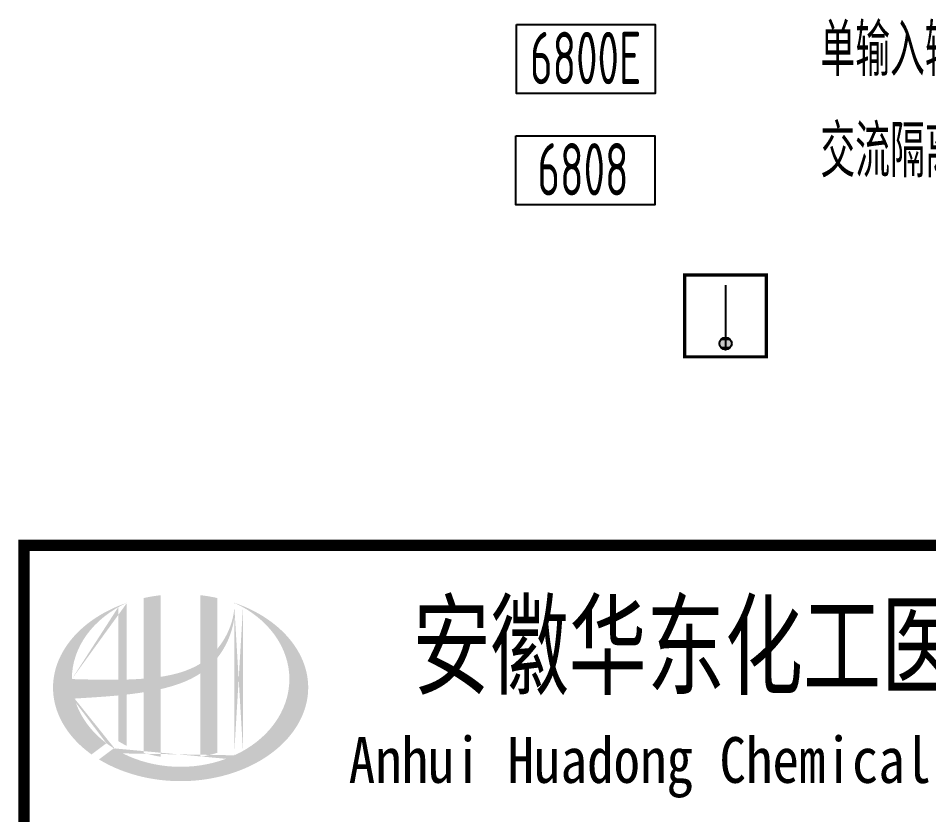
# Model space of a CAD drawing. Extents: x 5211311 to 5622788, y -441754 to -251897.
# Drawn here: x 5418334 to 5423901, y -334706 to -329835 of the extents above; entities that cross this region are included whole.
import ezdxf
from ezdxf.enums import TextEntityAlignment as Align

# ---------------------------------------------------------------- set-up
doc = ezdxf.new("R2010")
doc.units = 0
doc.header["$LTSCALE"] = 1000
doc.header["$MEASUREMENT"] = 0
doc.layers.get('0').update_dxf_attribs({"linetype": 'CONTINUOUS'})
doc.layers.add('EQUIP-消防', color=3, linetype='CONTINUOUS')
doc.layers.add('SIG_TEXT', color=7, linetype='CONTINUOUS')
doc.styles.add('ECEC_TQ_S', font='')
doc.styles.add('sceie', font='sceie.shx', dxfattribs={"width": 0.7, "bigfont": 'sceic.shx'})
doc.styles.get("Standard").update_dxf_attribs({"font": 'GBENOR', "bigfont": 'GBCBIG'})
doc.styles.get('ECEC_TQ_S').set_extended_font_data('SimSun')

# ---------------------------------------------------------------- blocks, each defined once
blk = doc.blocks.new('$Equip$00002648')
for p, q in [((-0.5, 0.5), (-0.5, -0.5)), ((0.5, 0.5), (-0.5, 0.5)), ((0.5, -0.5), (0.5, 0.5)), ((0, 0.375), (0, -0.412)), ((-0.5, -0.5), (0.5, -0.5))]:
    blk.add_line(p, q)
at = {"const_width": 0.04}
blk.add_lwpolyline([(-0.5, 0.5), (0.5, 0.5), (0.5, -0.5), (-0.5, -0.5), (-0.5, 0.5), (0.5, 0.5)], dxfattribs=at)
blk.add_circle((0, -0.338), 0.075)
for p in [(0, 0.5), (-0.5, 0), (0.5, 0), (0, -0.5)]:
    blk.add_point(p)
for points in [[(-0.065, -0.3), (0.065, -0.3), (-0.075, -0.338), (0.075, -0.338)], [(-0.038, -0.273), (0.037, -0.273), (-0.065, -0.3), (0.065, -0.3)], [(0, -0.263), (0, -0.263), (-0.038, -0.273), (0.037, -0.273)], [(-0.065, -0.375), (0.065, -0.375), (-0.075, -0.338), (0.075, -0.338)], [(-0.038, -0.402), (0.037, -0.402), (-0.065, -0.375), (0.065, -0.375)], [(0, -0.412), (0, -0.412), (-0.038, -0.402), (0.037, -0.402)]]:
    blk.add_solid(points)
at = {"color": 7, "flags": 1}
for tag, height, p in [('A', 0.00002, (0, 0)), ('B', 0.4, (0.762, -0.208))]:
    blk.add_attdef(tag, text='', height=height, dxfattribs=at).set_placement(p, align=Align.MIDDLE_CENTER)

msp = doc.modelspace()

# ---------------------------------------------------------------- hatches: boundary and pattern name
h = msp.add_hatch(color=256)
edge = h.paths.add_edge_path()
edge.add_spline(control_points=[(5419205.9, -333936.9), (5419212, -333935.5), (5419218.1, -333934.1), (5419267.2, -333922.2), (5419309.8, -333909.2), (5419384.7, -333878.1), (5419417.7, -333861.1), (5419448.5, -333840.5)], knot_values=[61.629012, 61.629012, 61.629012, 61.629012, 63.330431, 63.330431, 75.353634, 75.353634, 85.398649, 85.398649, 85.398649, 85.398649], degree=3, periodic=0)
edge.add_line((5419448.5, -333840.5), (5419448.5, -334350.8))
edge.add_spline(control_points=[(5419448.5, -334350.8), (5419465.7, -334348), (5419482.7, -334344.7), (5419517.5, -334336.6), (5419535.2, -334331.8), (5419552.5, -334326.3)], knot_values=[4.908456, 4.908456, 4.908456, 4.908456, 4.992821, 4.992821, 5.083034, 5.083034, 5.083034, 5.083034], degree=3, periodic=0)
edge.add_line((5419552.5, -334326.3), (5419552.5, -333744.9))
edge.add_spline(control_points=[(5419552.5, -333744.9), (5419561.2, -333734), (5419569.4, -333722.6), (5419595.5, -333683), (5419611.1, -333653), (5419640.4, -333580.2), (5419651.6, -333536.4), (5419656.3, -333491.1), (5419656.4, -333489.8), (5419656.5, -333488.6)], knot_values=[97.991744, 97.991744, 97.991744, 97.991744, 101.64219, 101.64219, 110.337975, 110.337975, 121.934322, 121.934322, 122.270691, 122.270691, 122.270691, 122.270691], degree=3, periodic=0)
edge.add_line((5419656.5, -333488.6), (5419656.5, -333418.1))
edge.add_spline(control_points=[(5419656.5, -333418.1), (5419656.5, -333425.8), (5419656.1, -333433.5), (5419655.5, -333441.2)], knot_values=[126.194075, 126.194075, 126.194075, 126.194075, 128.396762, 128.396762, 128.396762, 128.396762], degree=3, periodic=0)
edge.add_spline(control_points=[(5419655.5, -333441.2), (5419655.1, -333447.4), (5419654.4, -333453.6), (5419653.7, -333459.8)], knot_values=[124.417049, 124.417049, 124.417049, 124.417049, 126.194075, 126.194075, 126.194075, 126.194075], degree=3, periodic=0)
edge.add_spline(control_points=[(5419653.7, -333459.8), (5419652.5, -333468.9), (5419651.1, -333478), (5419649.3, -333487.1)], knot_values=[121.80529, 121.80529, 121.80529, 121.80529, 124.417049, 124.417049, 124.417049, 124.417049], degree=3, periodic=0)
edge.add_spline(control_points=[(5419649.3, -333487.1), (5419646.9, -333499.3), (5419643.9, -333511.4), (5419640.5, -333523.4)], knot_values=[118.31574, 118.31574, 118.31574, 118.31574, 121.80529, 121.80529, 121.80529, 121.80529], degree=3, periodic=0)
edge.add_spline(control_points=[(5419640.5, -333523.4), (5419637, -333535.5), (5419632.9, -333547.6), (5419628.4, -333559.4)], knot_values=[114.795988, 114.795988, 114.795988, 114.795988, 118.31574, 118.31574, 118.31574, 118.31574], degree=3, periodic=0)
edge.add_spline(control_points=[(5419628.4, -333559.4), (5419623.9, -333571.1), (5419618.9, -333582.6), (5419613.5, -333594)], knot_values=[111.329641, 111.329641, 111.329641, 111.329641, 114.795988, 114.795988, 114.795988, 114.795988], degree=3, periodic=0)
edge.add_spline(control_points=[(5419613.5, -333594), (5419607.9, -333605.5), (5419601.9, -333616.9), (5419595.5, -333628)], knot_values=[107.79529, 107.79529, 107.79529, 107.79529, 111.329641, 111.329641, 111.329641, 111.329641], degree=3, periodic=0)
edge.add_spline(control_points=[(5419595.5, -333628), (5419589.2, -333638.8), (5419582.4, -333649.3), (5419575.3, -333659.6)], knot_values=[104.343579, 104.343579, 104.343579, 104.343579, 107.79529, 107.79529, 107.79529, 107.79529], degree=3, periodic=0)
edge.add_spline(control_points=[(5419575.3, -333659.6), (5419568.1, -333670), (5419560.5, -333680), (5419552.5, -333689.7)], knot_values=[100.8507, 100.8507, 100.8507, 100.8507, 104.343579, 104.343579, 104.343579, 104.343579], degree=3, periodic=0)
edge.add_line((5419552.5, -333689.7), (5419552.5, -333380.5))
edge.add_spline(control_points=[(5419552.5, -333380.5), (5419518.5, -333372.9), (5419483.7, -333367), (5419448.5, -333362.9)], knot_values=[4.423999, 4.423999, 4.423999, 4.423999, 4.558741, 4.558741, 4.558741, 4.558741], degree=3, periodic=0)
edge.add_line((5419448.5, -333362.9), (5419448.5, -333781.1))
edge.add_spline(control_points=[(5419448.5, -333781.1), (5419376.6, -333825.6), (5419292.4, -333848.8), (5419205.9, -333861.9)], knot_values=[63.246215, 63.246215, 63.246215, 63.246215, 87.689124, 87.689124, 87.689124, 87.689124], degree=3, periodic=0)
edge.add_line((5419205.9, -333861.9), (5419205.9, -333362.9))
edge.add_spline(control_points=[(5419205.9, -333362.9), (5419170.7, -333367), (5419135.9, -333372.9), (5419101.9, -333380.5)], knot_values=[4.866038, 4.866038, 4.866038, 4.866038, 5.000777, 5.000777, 5.000777, 5.000777], degree=3, periodic=0)
edge.add_line((5419101.9, -333380.5), (5419101.9, -333873.3))
edge.add_spline(control_points=[(5419101.9, -333873.3), (5419100.2, -333873.4), (5419065.3, -333876.1), (5419030.6, -333877.8), (5418997.9, -333878.8)], knot_values=[43.657356, 43.657356, 43.657356, 43.657356, 44.134253, 53.497092, 53.497092, 53.497092, 53.497092], degree=3, periodic=0)
edge.add_line((5418997.9, -333878.8), (5418997.9, -333409.7))
edge.add_spline(control_points=[(5418997.9, -333409.7), (5418980.8, -333415.6), (5418964.1, -333421.9), (5418947.7, -333428.6)], knot_values=[5.14157, 5.14157, 5.14157, 5.14157, 5.212921, 5.212921, 5.212921, 5.212921], degree=3, periodic=0)
edge.add_spline(control_points=[(5418947.7, -333428.6), (5418940.8, -333431.4), (5418933.9, -333434.3), (5418901.7, -333448.5), (5418877.2, -333460.8), (5418853.7, -333474)], knot_values=[5.212921, 5.212921, 5.212921, 5.212921, 5.24296, 5.24296, 5.355623, 5.355623, 5.355623, 5.355623], degree=3, periodic=0)
edge.add_spline(control_points=[(5418853.7, -333474), (5418838.8, -333482.3), (5418824.4, -333491.1), (5418810.4, -333500.2)], knot_values=[5.355623, 5.355623, 5.355623, 5.355623, 5.426974, 5.426974, 5.426974, 5.426974], degree=3, periodic=0)
edge.add_spline(control_points=[(5418810.4, -333500.2), (5418802.9, -333505), (5418795.7, -333509.9), (5418782.2, -333519.4), (5418775.9, -333523.9), (5418769.8, -333528.5)], knot_values=[5.426974, 5.426974, 5.426974, 5.426974, 5.464765, 5.464765, 5.498325, 5.498325, 5.498325, 5.498325], degree=3, periodic=0)
edge.add_spline(control_points=[(5418769.8, -333528.5), (5418743.7, -333548.1), (5418719.7, -333569), (5418697.8, -333590.9)], knot_values=[5.498325, 5.498325, 5.498325, 5.498325, 5.641027, 5.641027, 5.641027, 5.641027], degree=3, periodic=0)
edge.add_spline(control_points=[(5418697.8, -333590.9), (5418690.8, -333597.9), (5418684, -333605), (5418663.6, -333627.6), (5418650.7, -333643.5), (5418638.9, -333659.7)], knot_values=[5.641027, 5.641027, 5.641027, 5.641027, 5.686569, 5.686569, 5.783729, 5.783729, 5.783729, 5.783729], degree=3, periodic=0)
edge.add_spline(control_points=[(5418638.9, -333659.7), (5418623.8, -333680.4), (5418610.5, -333701.8), (5418597.4, -333726.8), (5418595.7, -333730), (5418594.2, -333733.1)], knot_values=[5.783729, 5.783729, 5.783729, 5.783729, 5.908374, 5.908374, 5.92643, 5.92643, 5.92643, 5.92643], degree=3, periodic=0)
edge.add_spline(control_points=[(5418594.2, -333733.1), (5418581.7, -333758.3), (5418571.7, -333783.9), (5418564.1, -333809.9)], knot_values=[5.92643, 5.92643, 5.92643, 5.92643, 6.069132, 6.069132, 6.069132, 6.069132], degree=3, periodic=0)
edge.add_spline(control_points=[(5418564.1, -333809.9), (5418560.9, -333821), (5418558.2, -333832.1), (5418552.8, -333858.3), (5418550.5, -333873.3), (5418549.1, -333888.4)], knot_values=[6.069132, 6.069132, 6.069132, 6.069132, 6.130179, 6.130179, 6.211834, 6.211834, 6.211834, 6.211834], degree=3, periodic=0)
edge.add_spline(control_points=[(5418549.1, -333888.4), (5418547.8, -333901.5), (5418547.2, -333914.7), (5418547.2, -333927.9)], knot_values=[6.211834, 6.211834, 6.211834, 6.211834, 6.283185, 6.283185, 6.283185, 6.283185], degree=3, periodic=0)
edge.add_spline(control_points=[(5418547.2, -333927.9), (5418547.2, -333937.3), (5418547.5, -333946.6), (5418548.2, -333955.9)], knot_values=[6.283185, 6.283185, 6.283185, 6.283185, 6.333655, 6.333655, 6.333655, 6.333655], degree=3, periodic=0)
edge.add_spline(control_points=[(5418548.2, -333955.9), (5418549.4, -333974.6), (5418551.9, -333993.2), (5418555.7, -334011.7)], knot_values=[6.333655, 6.333655, 6.333655, 6.333655, 6.434594, 6.434594, 6.434594, 6.434594], degree=3, periodic=0)
edge.add_spline(control_points=[(5418555.7, -334011.7), (5418555.9, -334012.9), (5418556.2, -334014.1), (5418560.1, -334032.6), (5418564.9, -334049.8), (5418570.7, -334066.8)], knot_values=[6.434594, 6.434594, 6.434594, 6.434594, 6.441278, 6.441278, 6.535532, 6.535532, 6.535532, 6.535532], degree=3, periodic=0)
edge.add_spline(control_points=[(5418570.7, -334066.8), (5418577, -334085.1), (5418584.5, -334103.1), (5418593.3, -334120.9)], knot_values=[6.535532, 6.535532, 6.535532, 6.535532, 6.636471, 6.636471, 6.636471, 6.636471], degree=3, periodic=0)
edge.add_spline(control_points=[(5418593.3, -334120.9), (5418595.5, -334125.4), (5418597.7, -334129.8), (5418607.1, -334147.5), (5418614.8, -334160.5), (5418623.2, -334173.3)], knot_values=[6.636471, 6.636471, 6.636471, 6.636471, 6.661894, 6.661894, 6.73741, 6.73741, 6.73741, 6.73741], degree=3, periodic=0)
edge.add_spline(control_points=[(5418623.2, -334173.3), (5418634.3, -334190.5), (5418646.7, -334207.3), (5418660.2, -334223.7)], knot_values=[6.73741, 6.73741, 6.73741, 6.73741, 6.838349, 6.838349, 6.838349, 6.838349], degree=3, periodic=0)
edge.add_spline(control_points=[(5418660.2, -334223.7), (5418666.2, -334230.8), (5418672.3, -334237.9), (5418686.8, -334253.9), (5418695.4, -334262.7), (5418704.2, -334271.3)], knot_values=[6.838349, 6.838349, 6.838349, 6.838349, 6.88251, 6.88251, 6.939288, 6.939288, 6.939288, 6.939288], degree=3, periodic=0)
edge.add_spline(control_points=[(5418704.2, -334271.3), (5418720, -334286.7), (5418736.9, -334301.5), (5418754.8, -334315.7)], knot_values=[6.939288, 6.939288, 6.939288, 6.939288, 7.040227, 7.040227, 7.040227, 7.040227], degree=3, periodic=0)
edge.add_spline(control_points=[(5418754.8, -334315.7), (5418763.7, -334322.8), (5418772.9, -334329.8), (5418782.4, -334336.6)], knot_values=[7.040227, 7.040227, 7.040227, 7.040227, 7.090696, 7.090696, 7.090696, 7.090696], degree=3, periodic=0)
edge.add_line((5418782.4, -334336.6), (5418873.5, -334268.2))
edge.add_ellipse((5419327.2, -333875.9), major_axis=(665, 0), ratio=0.806676, start_angle=192.819, end_angle=226.9853, ccw=False)
edge.add_spline(control_points=[(5418678.7, -333995), (5418702.8, -333993.5), (5418726.9, -333992), (5418815.5, -333986.5), (5418880.4, -333982.2), (5418945.9, -333975.9)], knot_values=[11.398263, 11.398263, 11.398263, 11.398263, 18.40729, 18.40729, 37.18094, 37.18094, 37.18094, 37.18094], degree=3, periodic=0)
edge.add_line((5418945.9, -333975.9), (5418945.9, -334254.9))
edge.add_spline(control_points=[(5418945.9, -334254.9), (5418949.4, -334257.2), (5418953, -334259.4), (5418970, -334269.6), (5418983.7, -334277.1), (5418997.9, -334284.3)], knot_values=[4.049945, 4.049945, 4.049945, 4.049945, 4.072021, 4.072021, 4.153257, 4.153257, 4.153257, 4.153257], degree=3, periodic=0)
edge.add_line((5418997.9, -334284.3), (5418997.9, -333970.4))
edge.add_spline(control_points=[(5418997.9, -333970.4), (5419030.1, -333966.7), (5419062.4, -333962.5), (5419097.3, -333957.1), (5419099.6, -333956.8), (5419101.9, -333956.4)], knot_values=[42.135009, 42.135009, 42.135009, 42.135009, 51.307228, 51.307228, 51.948574, 51.948574, 51.948574, 51.948574], degree=3, periodic=0)
edge.add_line((5419101.9, -333956.4), (5419101.9, -334326.4))
edge.add_spline(control_points=[(5419101.9, -334326.4), (5419135.5, -334336.9), (5419170.4, -334345.1), (5419205.9, -334350.8)], knot_values=[4.34174, 4.34174, 4.34174, 4.34174, 4.516316, 4.516316, 4.516316, 4.516316], degree=3, periodic=0)
edge.add_line((5419205.9, -334350.8), (5419205.9, -333936.9))
edge = h.paths.add_edge_path(flags=16)
edge.add_ellipse((5419327.2, -333875.9), major_axis=(665, 0), ratio=0.806676, start_angle=124.9875, end_angle=179.999, ccw=False)
edge.add_line((5418945.9, -333436.4), (5418945.9, -333880))
edge.add_spline(control_points=[(5418945.9, -333880), (5418850.5, -333881.3), (5418756.6, -333878.3), (5418662.2, -333875.9)], knot_values=[11.27373, 11.27373, 11.27373, 11.27373, 38.687513, 38.687513, 38.687513, 38.687513], degree=3, periodic=0)
edge = h.paths.add_edge_path()
edge.add_spline(control_points=[(5418828.4, -334367.1), (5418859.4, -334386.1), (5418892.6, -334403.3), (5418977.2, -334440.6), (5419030.5, -334458.4), (5419141.2, -334485), (5419198.7, -334493.7), (5419314.8, -334501.5), (5419373.5, -334500.5), (5419489, -334489.1), (5419545.9, -334478.5), (5419654.9, -334448.5), (5419707.1, -334428.9), (5419804, -334382.1), (5419848.7, -334354.7), (5419928.7, -334293.8), (5419963.9, -334260.2), (5420023.2, -334188.7), (5420047.3, -334150.8), (5420083.7, -334072.7), (5420096, -334032.5), (5420108.6, -333951.3), (5420108.8, -333910.3), (5420097.4, -333828.9), (5420085.6, -333788.3), (5420050, -333709.6), (5420026.2, -333671.4), (5419967.3, -333599.2), (5419932.3, -333565.3), (5419852.5, -333503.6), (5419807.7, -333475.9), (5419726.6, -333436.2), (5419692.2, -333421.9), (5419656.5, -333409.7)], knot_values=[0.886421, 0.886421, 0.886421, 0.886421, 1.040557, 1.040557, 1.261172, 1.261172, 1.481788, 1.481788, 1.702404, 1.702404, 1.92302, 1.92302, 2.143636, 2.143636, 2.364252, 2.364252, 2.584868, 2.584868, 2.805484, 2.805484, 3.026099, 3.026099, 3.246715, 3.246715, 3.46852, 3.46852, 3.690325, 3.690325, 3.91213, 3.91213, 4.133935, 4.133935, 4.283209, 4.283209, 4.283209, 4.283209], degree=3, periodic=0)
edge.add_line((5419656.5, -333409.7), (5419656.5, -333409.8))
edge.add_spline(control_points=[(5419656.5, -333409.9), (5419656.6, -333412.6), (5419656.6, -333415.4), (5419656.5, -333418.1)], knot_values=[128.396762, 128.396762, 128.396762, 128.396762, 129.192193, 129.192193, 129.192193, 129.192193], degree=3, periodic=0)
edge.add_line((5419656.5, -333418.1), (5419656.5, -334342))
edge.add_ellipse((5419327.2, -333875.9), major_axis=(665, 0), ratio=0.806676, start_angle=232.1054, end_angle=299.6833, ccw=False)
edge.add_line((5418918.7, -334299.3), (5418828.4, -334367.1))
edge = h.paths.add_edge_path(flags=16)
edge.add_ellipse((5419327.2, -333875.9), major_axis=(665, 0), ratio=0.806676, start_angle=304.9875, end_angle=415.0121, ccw=False)
edge.add_line((5419708.5, -334315.4), (5419708.5, -333436.4))
h = msp.add_hatch(color=256)
edge = h.paths.add_edge_path()
edge.add_spline(control_points=[(5419205.9, -333936.9), (5419212, -333935.5), (5419218.1, -333934.1), (5419267.2, -333922.2), (5419309.8, -333909.2), (5419384.7, -333878.1), (5419417.7, -333861.1), (5419448.5, -333840.5)], knot_values=[61.629012, 61.629012, 61.629012, 61.629012, 63.330431, 63.330431, 75.353634, 75.353634, 85.398649, 85.398649, 85.398649, 85.398649], degree=3, periodic=0)
edge.add_line((5419448.5, -333840.5), (5419448.5, -334350.8))
edge.add_spline(control_points=[(5419448.5, -334350.8), (5419465.7, -334348), (5419482.7, -334344.7), (5419517.5, -334336.6), (5419535.2, -334331.8), (5419552.5, -334326.3)], knot_values=[4.908456, 4.908456, 4.908456, 4.908456, 4.992821, 4.992821, 5.083034, 5.083034, 5.083034, 5.083034], degree=3, periodic=0)
edge.add_line((5419552.5, -334326.3), (5419552.5, -333744.9))
edge.add_spline(control_points=[(5419552.5, -333744.9), (5419561.2, -333734), (5419569.4, -333722.6), (5419595.5, -333683), (5419611.1, -333653), (5419640.4, -333580.2), (5419651.6, -333536.4), (5419656.3, -333491.1), (5419656.4, -333489.8), (5419656.5, -333488.6)], knot_values=[97.991744, 97.991744, 97.991744, 97.991744, 101.64219, 101.64219, 110.337975, 110.337975, 121.934322, 121.934322, 122.270691, 122.270691, 122.270691, 122.270691], degree=3, periodic=0)
edge.add_line((5419656.5, -333488.6), (5419656.5, -333418.1))
edge.add_spline(control_points=[(5419656.5, -333418.1), (5419656.5, -333425.8), (5419656.1, -333433.5), (5419655.5, -333441.2)], knot_values=[126.194075, 126.194075, 126.194075, 126.194075, 128.396762, 128.396762, 128.396762, 128.396762], degree=3, periodic=0)
edge.add_spline(control_points=[(5419655.5, -333441.2), (5419655.1, -333447.4), (5419654.4, -333453.6), (5419653.7, -333459.8)], knot_values=[124.417049, 124.417049, 124.417049, 124.417049, 126.194075, 126.194075, 126.194075, 126.194075], degree=3, periodic=0)
edge.add_spline(control_points=[(5419653.7, -333459.8), (5419652.5, -333468.9), (5419651.1, -333478), (5419649.3, -333487.1)], knot_values=[121.80529, 121.80529, 121.80529, 121.80529, 124.417049, 124.417049, 124.417049, 124.417049], degree=3, periodic=0)
edge.add_spline(control_points=[(5419649.3, -333487.1), (5419646.9, -333499.3), (5419643.9, -333511.4), (5419640.5, -333523.4)], knot_values=[118.31574, 118.31574, 118.31574, 118.31574, 121.80529, 121.80529, 121.80529, 121.80529], degree=3, periodic=0)
edge.add_spline(control_points=[(5419640.5, -333523.4), (5419637, -333535.5), (5419632.9, -333547.6), (5419628.4, -333559.4)], knot_values=[114.795988, 114.795988, 114.795988, 114.795988, 118.31574, 118.31574, 118.31574, 118.31574], degree=3, periodic=0)
edge.add_spline(control_points=[(5419628.4, -333559.4), (5419623.9, -333571.1), (5419618.9, -333582.6), (5419613.5, -333594)], knot_values=[111.329641, 111.329641, 111.329641, 111.329641, 114.795988, 114.795988, 114.795988, 114.795988], degree=3, periodic=0)
edge.add_spline(control_points=[(5419613.5, -333594), (5419607.9, -333605.5), (5419601.9, -333616.9), (5419595.5, -333628)], knot_values=[107.79529, 107.79529, 107.79529, 107.79529, 111.329641, 111.329641, 111.329641, 111.329641], degree=3, periodic=0)
edge.add_spline(control_points=[(5419595.5, -333628), (5419589.2, -333638.8), (5419582.4, -333649.3), (5419575.3, -333659.6)], knot_values=[104.343579, 104.343579, 104.343579, 104.343579, 107.79529, 107.79529, 107.79529, 107.79529], degree=3, periodic=0)
edge.add_spline(control_points=[(5419575.3, -333659.6), (5419568.1, -333670), (5419560.5, -333680), (5419552.5, -333689.7)], knot_values=[100.8507, 100.8507, 100.8507, 100.8507, 104.343579, 104.343579, 104.343579, 104.343579], degree=3, periodic=0)
edge.add_line((5419552.5, -333689.7), (5419552.5, -333380.5))
edge.add_spline(control_points=[(5419552.5, -333380.5), (5419518.5, -333372.9), (5419483.7, -333367), (5419448.5, -333362.9)], knot_values=[4.423999, 4.423999, 4.423999, 4.423999, 4.558741, 4.558741, 4.558741, 4.558741], degree=3, periodic=0)
edge.add_line((5419448.5, -333362.9), (5419448.5, -333781.1))
edge.add_spline(control_points=[(5419448.5, -333781.1), (5419376.6, -333825.6), (5419292.4, -333848.8), (5419205.9, -333861.9)], knot_values=[63.246215, 63.246215, 63.246215, 63.246215, 87.689124, 87.689124, 87.689124, 87.689124], degree=3, periodic=0)
edge.add_line((5419205.9, -333861.9), (5419205.9, -333362.9))
edge.add_spline(control_points=[(5419205.9, -333362.9), (5419170.7, -333367), (5419135.9, -333372.9), (5419101.9, -333380.5)], knot_values=[4.866038, 4.866038, 4.866038, 4.866038, 5.000777, 5.000777, 5.000777, 5.000777], degree=3, periodic=0)
edge.add_line((5419101.9, -333380.5), (5419101.9, -333873.3))
edge.add_spline(control_points=[(5419101.9, -333873.3), (5419100.2, -333873.4), (5419065.3, -333876.1), (5419030.6, -333877.8), (5418997.9, -333878.8)], knot_values=[43.657356, 43.657356, 43.657356, 43.657356, 44.134253, 53.497092, 53.497092, 53.497092, 53.497092], degree=3, periodic=0)
edge.add_line((5418997.9, -333878.8), (5418997.9, -333409.7))
edge.add_spline(control_points=[(5418997.9, -333409.7), (5418980.8, -333415.6), (5418964.1, -333421.9), (5418947.7, -333428.6)], knot_values=[5.14157, 5.14157, 5.14157, 5.14157, 5.212921, 5.212921, 5.212921, 5.212921], degree=3, periodic=0)
edge.add_spline(control_points=[(5418947.7, -333428.6), (5418940.8, -333431.4), (5418933.9, -333434.3), (5418901.7, -333448.5), (5418877.2, -333460.8), (5418853.7, -333474)], knot_values=[5.212921, 5.212921, 5.212921, 5.212921, 5.24296, 5.24296, 5.355623, 5.355623, 5.355623, 5.355623], degree=3, periodic=0)
edge.add_spline(control_points=[(5418853.7, -333474), (5418838.8, -333482.3), (5418824.4, -333491.1), (5418810.4, -333500.2)], knot_values=[5.355623, 5.355623, 5.355623, 5.355623, 5.426974, 5.426974, 5.426974, 5.426974], degree=3, periodic=0)
edge.add_spline(control_points=[(5418810.4, -333500.2), (5418802.9, -333505), (5418795.7, -333509.9), (5418782.2, -333519.4), (5418775.9, -333523.9), (5418769.8, -333528.5)], knot_values=[5.426974, 5.426974, 5.426974, 5.426974, 5.464765, 5.464765, 5.498325, 5.498325, 5.498325, 5.498325], degree=3, periodic=0)
edge.add_spline(control_points=[(5418769.8, -333528.5), (5418743.7, -333548.1), (5418719.7, -333569), (5418697.8, -333590.9)], knot_values=[5.498325, 5.498325, 5.498325, 5.498325, 5.641027, 5.641027, 5.641027, 5.641027], degree=3, periodic=0)
edge.add_spline(control_points=[(5418697.8, -333590.9), (5418690.8, -333597.9), (5418684, -333605), (5418663.6, -333627.6), (5418650.7, -333643.5), (5418638.9, -333659.7)], knot_values=[5.641027, 5.641027, 5.641027, 5.641027, 5.686569, 5.686569, 5.783729, 5.783729, 5.783729, 5.783729], degree=3, periodic=0)
edge.add_spline(control_points=[(5418638.9, -333659.7), (5418623.8, -333680.4), (5418610.5, -333701.8), (5418597.4, -333726.8), (5418595.7, -333730), (5418594.2, -333733.1)], knot_values=[5.783729, 5.783729, 5.783729, 5.783729, 5.908374, 5.908374, 5.92643, 5.92643, 5.92643, 5.92643], degree=3, periodic=0)
edge.add_spline(control_points=[(5418594.2, -333733.1), (5418581.7, -333758.3), (5418571.7, -333783.9), (5418564.1, -333809.9)], knot_values=[5.92643, 5.92643, 5.92643, 5.92643, 6.069132, 6.069132, 6.069132, 6.069132], degree=3, periodic=0)
edge.add_spline(control_points=[(5418564.1, -333809.9), (5418560.9, -333821), (5418558.2, -333832.1), (5418552.8, -333858.3), (5418550.5, -333873.3), (5418549.1, -333888.4)], knot_values=[6.069132, 6.069132, 6.069132, 6.069132, 6.130179, 6.130179, 6.211834, 6.211834, 6.211834, 6.211834], degree=3, periodic=0)
edge.add_spline(control_points=[(5418549.1, -333888.4), (5418547.8, -333901.5), (5418547.2, -333914.7), (5418547.2, -333927.9)], knot_values=[6.211834, 6.211834, 6.211834, 6.211834, 6.283185, 6.283185, 6.283185, 6.283185], degree=3, periodic=0)
edge.add_spline(control_points=[(5418547.2, -333927.9), (5418547.2, -333937.3), (5418547.5, -333946.6), (5418548.2, -333955.9)], knot_values=[6.283185, 6.283185, 6.283185, 6.283185, 6.333655, 6.333655, 6.333655, 6.333655], degree=3, periodic=0)
edge.add_spline(control_points=[(5418548.2, -333955.9), (5418549.4, -333974.6), (5418551.9, -333993.2), (5418555.7, -334011.7)], knot_values=[6.333655, 6.333655, 6.333655, 6.333655, 6.434594, 6.434594, 6.434594, 6.434594], degree=3, periodic=0)
edge.add_spline(control_points=[(5418555.7, -334011.7), (5418555.9, -334012.9), (5418556.2, -334014.1), (5418560.1, -334032.6), (5418564.9, -334049.8), (5418570.7, -334066.8)], knot_values=[6.434594, 6.434594, 6.434594, 6.434594, 6.441278, 6.441278, 6.535532, 6.535532, 6.535532, 6.535532], degree=3, periodic=0)
edge.add_spline(control_points=[(5418570.7, -334066.8), (5418577, -334085.1), (5418584.5, -334103.1), (5418593.3, -334120.9)], knot_values=[6.535532, 6.535532, 6.535532, 6.535532, 6.636471, 6.636471, 6.636471, 6.636471], degree=3, periodic=0)
edge.add_spline(control_points=[(5418593.3, -334120.9), (5418595.5, -334125.4), (5418597.7, -334129.8), (5418607.1, -334147.5), (5418614.8, -334160.5), (5418623.2, -334173.3)], knot_values=[6.636471, 6.636471, 6.636471, 6.636471, 6.661894, 6.661894, 6.73741, 6.73741, 6.73741, 6.73741], degree=3, periodic=0)
edge.add_spline(control_points=[(5418623.2, -334173.3), (5418634.3, -334190.5), (5418646.7, -334207.3), (5418660.2, -334223.7)], knot_values=[6.73741, 6.73741, 6.73741, 6.73741, 6.838349, 6.838349, 6.838349, 6.838349], degree=3, periodic=0)
edge.add_spline(control_points=[(5418660.2, -334223.7), (5418666.2, -334230.8), (5418672.3, -334237.9), (5418686.8, -334253.9), (5418695.4, -334262.7), (5418704.2, -334271.3)], knot_values=[6.838349, 6.838349, 6.838349, 6.838349, 6.88251, 6.88251, 6.939288, 6.939288, 6.939288, 6.939288], degree=3, periodic=0)
edge.add_spline(control_points=[(5418704.2, -334271.3), (5418720, -334286.7), (5418736.9, -334301.5), (5418754.8, -334315.7)], knot_values=[6.939288, 6.939288, 6.939288, 6.939288, 7.040227, 7.040227, 7.040227, 7.040227], degree=3, periodic=0)
edge.add_spline(control_points=[(5418754.8, -334315.7), (5418763.7, -334322.8), (5418772.9, -334329.8), (5418782.4, -334336.6)], knot_values=[7.040227, 7.040227, 7.040227, 7.040227, 7.090696, 7.090696, 7.090696, 7.090696], degree=3, periodic=0)
edge.add_line((5418782.4, -334336.6), (5418873.5, -334268.2))
edge.add_ellipse((5419327.2, -333875.9), major_axis=(665, 0), ratio=0.806676, start_angle=192.819, end_angle=226.9853, ccw=False)
edge.add_spline(control_points=[(5418678.7, -333995), (5418702.8, -333993.5), (5418726.9, -333992), (5418815.5, -333986.5), (5418880.4, -333982.2), (5418945.9, -333975.9)], knot_values=[11.398263, 11.398263, 11.398263, 11.398263, 18.40729, 18.40729, 37.18094, 37.18094, 37.18094, 37.18094], degree=3, periodic=0)
edge.add_line((5418945.9, -333975.9), (5418945.9, -334254.9))
edge.add_spline(control_points=[(5418945.9, -334254.9), (5418949.4, -334257.2), (5418953, -334259.4), (5418970, -334269.6), (5418983.7, -334277.1), (5418997.9, -334284.3)], knot_values=[4.049945, 4.049945, 4.049945, 4.049945, 4.072021, 4.072021, 4.153257, 4.153257, 4.153257, 4.153257], degree=3, periodic=0)
edge.add_line((5418997.9, -334284.3), (5418997.9, -333970.4))
edge.add_spline(control_points=[(5418997.9, -333970.4), (5419030.1, -333966.7), (5419062.4, -333962.5), (5419097.3, -333957.1), (5419099.6, -333956.8), (5419101.9, -333956.4)], knot_values=[42.135009, 42.135009, 42.135009, 42.135009, 51.307228, 51.307228, 51.948574, 51.948574, 51.948574, 51.948574], degree=3, periodic=0)
edge.add_line((5419101.9, -333956.4), (5419101.9, -334326.4))
edge.add_spline(control_points=[(5419101.9, -334326.4), (5419135.5, -334336.9), (5419170.4, -334345.1), (5419205.9, -334350.8)], knot_values=[4.34174, 4.34174, 4.34174, 4.34174, 4.516316, 4.516316, 4.516316, 4.516316], degree=3, periodic=0)
edge.add_line((5419205.9, -334350.8), (5419205.9, -333936.9))
edge = h.paths.add_edge_path(flags=16)
edge.add_ellipse((5419327.2, -333875.9), major_axis=(665, 0), ratio=0.806676, start_angle=124.9875, end_angle=179.999, ccw=False)
edge.add_line((5418945.9, -333436.4), (5418945.9, -333880))
edge.add_spline(control_points=[(5418945.9, -333880), (5418850.5, -333881.3), (5418756.6, -333878.3), (5418662.2, -333875.9)], knot_values=[11.27373, 11.27373, 11.27373, 11.27373, 38.687513, 38.687513, 38.687513, 38.687513], degree=3, periodic=0)
edge = h.paths.add_edge_path()
edge.add_spline(control_points=[(5418828.4, -334367.1), (5418859.4, -334386.1), (5418892.6, -334403.3), (5418977.2, -334440.6), (5419030.5, -334458.4), (5419141.2, -334485), (5419198.7, -334493.7), (5419314.8, -334501.5), (5419373.5, -334500.5), (5419489, -334489.1), (5419545.9, -334478.5), (5419654.9, -334448.5), (5419707.1, -334428.9), (5419804, -334382.1), (5419848.7, -334354.7), (5419928.7, -334293.8), (5419963.9, -334260.2), (5420023.2, -334188.7), (5420047.3, -334150.8), (5420083.7, -334072.7), (5420096, -334032.5), (5420108.6, -333951.3), (5420108.8, -333910.3), (5420097.4, -333828.9), (5420085.6, -333788.3), (5420050, -333709.6), (5420026.2, -333671.4), (5419967.3, -333599.2), (5419932.3, -333565.3), (5419852.5, -333503.6), (5419807.7, -333475.9), (5419726.6, -333436.2), (5419692.2, -333421.9), (5419656.5, -333409.7)], knot_values=[0.886421, 0.886421, 0.886421, 0.886421, 1.040557, 1.040557, 1.261172, 1.261172, 1.481788, 1.481788, 1.702404, 1.702404, 1.92302, 1.92302, 2.143636, 2.143636, 2.364252, 2.364252, 2.584868, 2.584868, 2.805484, 2.805484, 3.026099, 3.026099, 3.246715, 3.246715, 3.46852, 3.46852, 3.690325, 3.690325, 3.91213, 3.91213, 4.133935, 4.133935, 4.283209, 4.283209, 4.283209, 4.283209], degree=3, periodic=0)
edge.add_line((5419656.5, -333409.7), (5419656.5, -333409.8))
edge.add_spline(control_points=[(5419656.5, -333409.9), (5419656.6, -333412.6), (5419656.6, -333415.4), (5419656.5, -333418.1)], knot_values=[128.396762, 128.396762, 128.396762, 128.396762, 129.192193, 129.192193, 129.192193, 129.192193], degree=3, periodic=0)
edge.add_line((5419656.5, -333418.1), (5419656.5, -334342))
edge.add_ellipse((5419327.2, -333875.9), major_axis=(665, 0), ratio=0.806676, start_angle=232.1054, end_angle=299.6833, ccw=False)
edge.add_line((5418918.7, -334299.3), (5418828.4, -334367.1))
edge = h.paths.add_edge_path(flags=16)
edge.add_ellipse((5419327.2, -333875.9), major_axis=(665, 0), ratio=0.806676, start_angle=304.9875, end_angle=415.0121, ccw=False)
edge.add_line((5419708.5, -334315.4), (5419708.5, -333436.4))

# ---------------------------------------------------------------- linework, layer by layer
at = {"const_width": 70}
msp.add_lwpolyline([(5418369.4, -333058.5), (5418369.4, -339058.5)], dxfattribs=at)
msp.add_lwpolyline([(5436369.4, -333058.5, 70, 70, 0), (5418369.4, -333058.5, 70, 70, 0), (5418369.4, -339058.5, 0, 0, 0)], format="xyseb")
at = {"layer": 'SIG_TEXT', "color": 0}
for points in [[(5421379.7, -329873.6), (5422229, -329873.6), (5422229, -330296), (5421379.7, -330296)], [(5421376.8, -330554.1), (5422226.2, -330554.1), (5422226.2, -330976.5), (5421376.8, -330976.5)]]:
    msp.add_lwpolyline(points, close=True, dxfattribs=at)

# ---------------------------------------------------------------- block references
at = {"layer": 'EQUIP-消防', "color": 0, "xscale": 500, "yscale": 500, "zscale": 500}
msp.add_blockref('$Equip$00002648', (5422658.6, -331655.6), dxfattribs=at)

# ---------------------------------------------------------------- texts
at = {"color": 3, "style": 'sceie', "width": 0.7}
for s, p in [('6800E', (5421463, -330238.8)), ('6808', (5421508.5, -330919))]:
    msp.add_text(s, height=320, dxfattribs=at).set_placement(p)
at = {"style": 'ECEC_TQ_S'}
for s, height, width, p in [('安徽华东化工医药工程有限责任公司', 500, 0.7, (5424564.3, -333658.5)), ('安徽华东化工医药工程有限责任公司', 500, 0.7, (5424564.3, -333658.5)), ('Anhui Huadong Chemical & Medical Engineering Co.,Ltd', 280, 0.85, (5424564.3, -334408.5)), ('Anhui Huadong Chemical & Medical Engineering Co.,Ltd', 280, 0.85, (5424564.3, -334408.5))]:
    msp.add_text(s, height=height, dxfattribs=dict(at, width=width)).set_placement(p, align=Align.MIDDLE)
at = {"layer": 'SIG_TEXT', "style": 'sceie', "width": 0.7}
for s, p in [('单输入输出模块 LD6800EC-1', (5423238.5, -330189.7)), ('交流隔离模块 LD6808', (5423238.5, -330807.9))]:
    msp.add_text(s, height=320, dxfattribs=at).set_placement(p)

doc.saveas('drawing.dxf')
